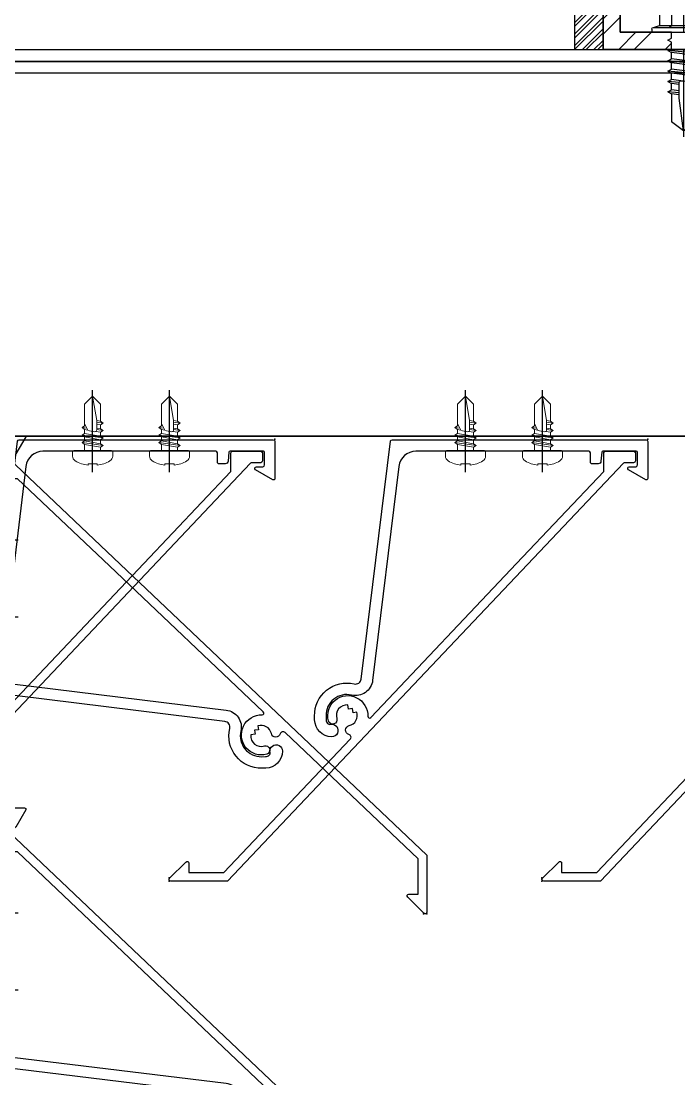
# Model space of a CAD drawing. Header units: millimetres. Extents: x -1379 to 1385823, y -4884429 to 548763.
# Drawn here: x 418925.4 to 419040, y -2341233.4 to -2341049.2 of the extents above; entities that cross this region are included whole.
import ezdxf

# ---------------------------------------------------------------- set-up
doc = ezdxf.new("R2010")
doc.units = ezdxf.units.MM
doc.set_wipeout_variables(frame=1)
doc.linetypes.add('CENTER', pattern=[50.800000000000004, 31.75, -6.35, 6.35, -6.35])
doc.linetypes.add('HIDDEN', pattern=[0.375, 0.25, -0.125])
for name, color, linetype in [('000 - STRUCTURE_STEEL_ACCESORIES_MAIN_COLOR_2', 7, 'Continuous'), ('000 - STRUCTURE_STEEL_ACCESORIES_WIPEOUT_', 7, 'Continuous'), ('010 - ASPG_ACCESSORIES_HATCH_', 7, 'Continuous'), ('010 - ASPG_ACCESSORIES_MAIN_COLOR_1', 7, 'Continuous'), ('010 - ASPG_ACCESSORIES_SUB_COLOR_1', 7, 'Continuous'), ('010 - ASPG_ACCESSORIES_SUB_COLOR_2', 7, 'Continuous'), ('010 - ASPG_ACCESSORIES_SYMBOL_', 7, 'Continuous'), ('010 - ASPG_ACCESSORIES_WIPEOUT_', 7, 'Continuous'), ('010 - ASPG_EXTR_DEF_SUB', 7, 'Continuous'), ('010 - ASPG_EXTR_MAIN_COLOR_1', 7, 'Continuous'), ('010 - ASPG_EXTR_MAIN_COLOR_2', 7, 'Continuous'), ('010 - ASPG_FASTERN_DEF_SUB', 7, 'Continuous'), ('010 - ASPG_FASTERN_MAIN_COLOR_1', 7, 'Continuous'), ('010 - ASPG_FASTERN_SUB_COLOR_2', 7, 'Continuous'), ('010 - ASPG_FASTERN_SUB_COLOR_3', 7, 'Continuous'), ('010 - ASPG_FRAMING_CUT_COLOR_1', 7, 'Continuous'), ('010 - ASPG_FRAMING_DEF_SUB', 7, 'Continuous'), ('010 - ASPG_FRAMING_HATCH_', 7, 'Continuous'), ('010 - ASPG_FRAMING_MAIN_COLOR_2', 7, 'Continuous'), ('010 - ASPG_FRAMING_SUB_COLOR_1', 7, 'Continuous'), ('010 - ASPG_FRAMING_SUB_COLOR_2', 7, 'Continuous'), ('010 - ASPG_FRAMING_WIPEOUT_', 7, 'Continuous'), ('Center Line', 7, 'CENTER')]:
    doc.layers.add(name, color=color, linetype=linetype)
doc.layers.add('SCREW', color=7, linetype='Continuous', lineweight=5)
pattern_1 = [(45, (68845973.91123614, -106253.6340706302), (-4.041115254481119, 4.041115254481119), []), (45, (68845976.60531414, -106253.6340706302), (-4.041115254481119, 4.041115254481119), [])]

# ---------------------------------------------------------------- blocks, each defined once
blk = doc.blocks.new('PZG35-9D5')
at = {"layer": 'Center Line', "color": 7}
blk.add_line((1.4210854715202e-14, 3.733653355866409), (1.4210854715202e-14, -10.53404386090006), dxfattribs=at)
at = {"layer": 'SCREW', "color": 7}
for p, q in [((-1.399999999999963, 2.842170943040401e-14), (-1.399999999999963, -1.090192378864657)), ((1.399999999999991, 0), (1.399999999999991, -0.5901923788647139)), ((-1.850000000000009, -1.399999999999977), (1.850000000000037, -0.8999999999999773)), ((-1.850000000000009, -1.399999999999977), (-1.399999999999963, -1.090192378864685)), ((-1.850000000000009, -1.399999999999977), (-1.399999999999963, -1.709807621135297)), ((-1.399999999999963, -1.090192378864685), (1.399999999999991, -0.5901923788646855)), ((-1.399999999999963, -1.709807621135297), (1.399999999999991, -1.209807621135297)), ((-1.399999999999963, -1.709807621135269), (-1.399999999999963, -2.390192378864697)), ((1.850000000000037, -0.8999999999999773), (1.399999999999991, -0.5901923788646855)), ((1.850000000000037, -0.8999999999999773), (1.399999999999991, -1.209807621135297)), ((1.399999999999991, -1.209807621135269), (1.399999999999991, -1.890192378864725)), ((-1.850000000000009, -2.699999999999989), (1.850000000000037, -2.199999999999989)), ((-1.850000000000009, -2.699999999999989), (-1.399999999999963, -2.390192378864697)), ((-1.850000000000009, -2.699999999999989), (-1.399999999999963, -3.009807621135309)), ((-1.399999999999963, -2.390192378864697), (1.399999999999991, -1.890192378864697)), ((-1.399999999999963, -3.009807621135309), (1.399999999999991, -2.509807621135309)), ((-1.399999999999963, -3.009807621135309), (-1.399999999999963, -3.690192378864708)), ((-1.399999999999963, -3.690192378864708), (-0.8446989986695002, -3.591031485769975)), ((0.5619885887190463, -3.339837273736322), (1.399999999999991, -3.190192378864708)), ((0.7141825614195483, -3.653488843051434), (1.850000000000037, -3.5)), ((1.850000000000037, -2.199999999999989), (1.399999999999991, -1.890192378864697)), ((1.850000000000037, -2.199999999999989), (1.399999999999991, -2.509807621135309)), ((1.399999999999991, -2.50980762113528), (1.399999999999991, -3.190192378864708)), ((1.850000000000037, -3.5), (1.399999999999991, -3.190192378864708)), ((1.850000000000037, -3.5), (1.399999999999991, -3.80980762113532)), ((-1.850000000000009, -4), (-1.399999999999963, -3.690192378864708)), ((-1.850000000000009, -4), (-0.9911470940920566, -3.883938796498938)), ((-1.850000000000009, -4), (-1.399999999999963, -4.30980762113532)), ((-1.399999999999963, -4.30980762113532), (-1.184865735341859, -4.271390788160659)), ((-1.399999999999963, -4.309807621135349), (-1.399999999999963, -8.099999999999966)), ((0.7141825614195483, -3.932275020881832), (1.399999999999991, -3.80980762113532)), ((0.7141825614195483, -4.612659778611231), (1.399999999999991, -4.49019237886472)), ((0.7141825614195483, -4.953488843051389), (1.850000000000037, -4.800000000000011)), ((0.7141825614195483, -5.232275020881843), (1.399999999999991, -5.109807621135332)), ((1.399999999999991, -3.809807621135349), (1.399999999999991, -4.490192378864691)), ((1.850000000000037, -4.800000000000011), (1.399999999999991, -4.49019237886472)), ((1.850000000000037, -4.800000000000011), (1.399999999999991, -5.109807621135332)), ((1.399999999999991, -5.109807621135332), (1.399999999999991, -8.099999999999966)), ((1.4210854715202e-14, -9.5), (-1.399999999999963, -8.099999999999966)), ((1.4210854715202e-14, -9.5), (1.399999999999991, -8.099999999999966))]:
    blk.add_line(p, q, dxfattribs=at)
blk.add_lwpolyline([(1.4210854715202e-14, -9.5), (0.7141825614195483, -5.232275020881843), (0.7141825614195483, -3.600899293750615, 0.4176573264866609), (0.4106596181599826, -3.300919979679151, 0.1081021898226624), (-0.8446989986694433, -3.591031485769975), (-1.399999999999991, -4.701675652739141)], format="xyb", dxfattribs=at)
blk = doc.blocks.new('*U3139')
at = {"layer": 'SCREW', "color": 7}
blk.add_lwpolyline([(3.026373332565058, 1.780836269555209, 0.09905967801670053), (0.7999999999999687, 2.546427498927414), (0.7999999999999687, 2.274284095813357), (-0.800000000000054, 2.274284095813357), (-0.800000000000054, 2.546427498927414, 0.09905967801670058), (-3.026373332565143, 1.780836269555209, 0.2665876613401604), (-3.500000000000043, 0.9556546004010897), (-3.500000000000043, 0.1999999999999886, 0.4142135623730938), (-3.300000000000054, 0), (3.299999999999997, 0, 0.4142135623731049), (3.499999999999986, 0.1999999999999886), (3.499999999999957, 0.9556546004010897, 0.2665876613401604)], format="xyb", close=True, dxfattribs=at)
blk.add_blockref('PZG35-9D5', (-1.4210854715202e-14, 0), dxfattribs=at)
blk = doc.blocks.new('*U3144')
at = {"color": 7}
blk.add_point((0, 0), dxfattribs=at)
at = {"layer": '010 - ASPG_ACCESSORIES_MAIN_COLOR_1', "color": 7}
blk.add_lwpolyline([(-39.69999999902211, -0.5999999995172398, 0.4142135623731156), (-39.99999999883585, -0.8999999995638059), (-39.99999999883585, -7.366962144914214, 0.5773502691897371), (-39.65044321701862, -7.568778847059366), (-36.64260295056738, -5.832201459393036, 0.7673269879794871), (-36.78520590183325, -5.299999999645297), (-37.89999999874271, -5.299999999645297, -0.4142135623735732), (-38.19999999902211, -4.999999999656938), (-38.19999999902211, -2.799999999587089, -0.4142135623730951), (-37.99999999883585, -2.59999999951724), (-32.18326623388566, -2.59999999951724, -0.3888787318530097), (-31.98402729420923, -2.782568851142787), (-31.8474567013327, -4.343577870872468, 0.3888787318530089), (-31.34935935237445, -4.799999999528882), (-30.29999999911524, -4.799999999528882, 0.4142135623732408), (-29.99999999883585, -4.499999999540523), (-29.99999999883585, -2.899999999505599, -0.4142135623731785), (-29.69999999902211, -2.59999999951724), (0.4107479506637901, -2.59999999951724, -0.3789692262628873), (3.38851808081381, -5.235465979035143), (7.952927200356498, -42.5207682372482, 0.4465929586642906), (11.6177961837966, -45.07649022702281, -0.4898018444424612), (16.07846395508386, -48.68238816667036), (16.06490363762714, -49.36225294566866, -0.1824796859550777), (15.80227640201338, -50.01801436272836, -0.2679491924113072), (15.32539491611533, -50.16829426406803, 1.122114645179816), (15.09990952932276, -52.3421093734276, 0.4050039718497206), (18.0645059288945, -49.40213623346681), (18.07806624681689, -48.72227145435209, 0.4898054953707174), (11.15966573380865, -43.12966807454978, -0.4465970485362636), (9.938031048281118, -42.27776159492242), (4.866356541635469, -0.8481197821154633, 0.3641755342157969), (4.570876519894227, -0.5999999995172398)], format="xyb", close=True, dxfattribs=at)
at = {"layer": '010 - ASPG_EXTR_DEF_SUB', "color": 7}
for p in [(-39.99999999883585, -0.4999999995172402), (43.44495566345738, -76.89999999944341), (43.44495566345738, -77.49999999954052)]:
    blk.add_point(p, dxfattribs=at)
at = {"layer": '010 - ASPG_EXTR_MAIN_COLOR_2', "color": 7}
blk.add_lwpolyline([(11.37409105408005, -48.15170148877115), (11.47245816211216, -47.43577758665815), (12.17779493960552, -47.55667202338264), (12.29266474000178, -46.78670596401826, -0.5355375090189683), (14.1918134491425, -49.16870282323253, 0.9915718169393263), (15.66379558271728, -49.57599316951273, 1.157025413028558), (8.792231505503878, -48.77291728999153, -0.6885576205791355), (8.274611146422103, -48.98797988444021), (-17.14292736421339, -22.16859813180672), (-32.34153279638849, -6.131750148785431), (-32.34153279638849, -2.899999981694054, 0.4143115081626392), (-32.64163311407901, -2.59999999951724), (-37.54163311352022, -2.59999999951724, 0.4141156188887998), (-37.84153278893791, -2.899999981635847), (-37.84153278893791, -4.299999988411218, 0.4142135623731781), (-37.54153279098682, -4.599999986478724), (-35.98884801496752, -4.599999986478724, -0.205894629290155), (-35.77110154624097, -4.693635078269653), (33.22969053988345, -77.49999999954052), (43.14495566324331, -77.49999999954052, 0.6681786376628355), (43.35708769806661, -76.98786796536915), (40.5215537941549, -74.1523340573247, 0.6681786381757795), (40.00942175951786, -74.36446609156592), (40.00942175951786, -75.99999999802712), (33.87471885257401, -75.99999999802712), (11.86384030175395, -52.7751643466243, -0.5583539238224016), (12.08261241135187, -51.95244935475676, 0.7662751832817146), (12.03674733010121, -50.39291741001107, -0.4385828234445206), (10.70630855322815, -48.05207626283555)], format="xyb", close=True, dxfattribs=at)
at = {"layer": 'SCREW', "color": 7, "rotation": 180}
for p in [(-21.64901723782532, -2.499999999924694), (-8.237076249206439, -2.499999999924694)]:
    blk.add_blockref('*U3139', p, dxfattribs=at)
blk = doc.blocks.new('*U1479')
at = {"color": 7}
blk.add_wipeout([(1397.3000000024458, 4.000000001700073), (60.00000000297587, 4.000000000000455), (60.00000000297587, 69.30000000000041), (1397.3000000024458, 69.30000000170003)], dxfattribs=at).dxf.layer = '010 - ASPG_FRAMING_WIPEOUT_'
at = {"layer": '010 - ASPG_FRAMING_MAIN_COLOR_2', "color": 7}
blk.add_lwpolyline([(1367.30000000361, 69.3000000016995), (90.00000000181171, 69.3), (90.00000000181171, 6), (1367.30000000361, 6.000000001699519)], close=True, dxfattribs=at)
at = {"layer": '010 - ASPG_FRAMING_SUB_COLOR_2', "color": 7}
for points in [[(1397.300000002446, 4.000000001699519), (60.00000000297587, 4), (60.00000000297587, 69.3), (1397.300000002446, 69.3000000016995)], [(60.00000000297587, 2.000000000715772), (60.00000000297587, 4), (1397.300000002446, 4.000000001699519), (1397.300000002446, 2.000000002415291)]]:
    blk.add_lwpolyline(points, close=True, dxfattribs=at)
at = {"color": 7, "rotation": 180}
for p in [(1160.299999999115, 69.3), (1225.299999999115, 69.3), (1290.299999999115, 69.3)]:
    blk.add_blockref('*U3144', p, dxfattribs=at)
blk = doc.blocks.new('C-1-IV01_REV00_20260605-140059_LOPF_ASPG')
at = {"color": 7, "xscale": -1, "rotation": 180}
blk.add_blockref('*U1479', (15165, -11887.99999999767), dxfattribs=at)
blk = doc.blocks.new('*U2620')
at = {"layer": '010 - ASPG_ACCESSORIES_SUB_COLOR_2', "color": 7}
for p, q in [((-2.084999999999127, -1.547816335794778), (-2.084999999999127, 0)), ((2.084999999999013, -1.047816335789321), (2.084999999999127, 0)), ((-2.729999999999563, -1.899999999995998), (2.729999999999563, -1.399999999995998)), ((-2.729999999999563, -1.899999999995998), (-2.084999999999127, -1.547816335789321)), ((-2.084999999999127, -1.547816335789321), (2.084999999999127, -1.047816335789321)), ((-2.084999999999127, -2.252183664200857), (2.084999999999127, -1.752183664200857)), ((2.729999999999563, -1.399999999995998), (2.084999999999127, -1.047816335789321)), ((2.729999999999563, -1.399999999995998), (2.084999999999127, -1.752183664200857)), ((2.084999999999013, -2.847816335790412), (2.0849999999989, -1.752183664201084)), ((-2.729999999999563, -1.899999999995998), (-2.084999999999127, -2.252183664200857)), ((-2.729999999999563, -3.69999999999709), (2.729999999999563, -3.19999999999709)), ((-2.729999999999563, -3.69999999999709), (-2.084999999999127, -3.347816335790412)), ((-2.084999999999013, -3.347816335790412), (-2.084999999999127, -2.252183664206314)), ((-2.084999999999127, -3.347816335790412), (2.084999999999127, -2.847816335790412)), ((-2.084999999999127, -4.052183664201948), (2.084999999999127, -3.552183664201948)), ((2.729999999999563, -3.19999999999709), (2.084999999999127, -2.847816335790412)), ((2.729999999999563, -3.19999999999709), (2.084999999999127, -3.552183664201948)), ((2.084999999999241, -4.647816335791504), (2.084999999999241, -3.552183664201948)), ((-2.729999999999563, -3.69999999999709), (-2.084999999999127, -4.052183664201948)), ((-2.729999999999563, -5.499999999998181), (2.729999999999563, -4.999999999998181)), ((-2.729999999999563, -5.499999999998181), (2.729999999999563, -4.999999999998181)), ((-2.729999999999563, -5.499999999998181), (-2.084999999999127, -5.147816335791504)), ((-2.729999999999563, -5.499999999998181), (-2.084999999999127, -5.147816335791504)), ((-2.729999999999563, -5.499999999998181), (-2.084999999999127, -5.852183664203039)), ((-2.729999999999563, -5.499999999998181), (-2.084999999999127, -5.852183664203039)), ((-2.0849999999989, -5.147816335791504), (-2.084999999999013, -4.052183664201948)), ((-2.084999999999127, -5.147816335791504), (2.084999999999127, -4.647816335791504)), ((-2.084999999999127, -5.147816335791504), (2.084999999999127, -4.647816335791504)), ((-2.084999999999127, -5.852183664203039), (2.084999999999127, -5.352183664203039)), ((-2.084999999999127, -5.852183664203039), (2.084999999999127, -5.352183664203039)), ((2.729999999999563, -4.999999999998181), (2.084999999999127, -4.647816335791504)), ((2.729999999999563, -4.999999999998181), (2.084999999999127, -4.647816335791504)), ((2.729999999999563, -4.999999999998181), (2.084999999999127, -5.352183664203039)), ((2.729999999999563, -4.999999999998181), (2.084999999999127, -5.352183664203039)), ((2.084999999999127, -6.447816335792595), (2.084999999999127, -5.352183664203039)), ((2.084999999999127, -6.447816335792595), (2.084999999999241, -5.352183664203039)), ((-2.729999999999563, -7.299999999999272), (2.729999999999563, -6.799999999999272)), ((-2.729999999999563, -7.299999999999272), (-2.084999999999127, -6.947816335792595)), ((-2.729999999999563, -7.299999999999272), (-2.084999999999127, -7.652183664204131)), ((-2.084999999999127, -6.947816335792595), (-2.0849999999989, -5.852183664203039)), ((-2.084999999999127, -6.947816335792595), (-2.084999999999127, -5.852183664203039)), ((-2.084999999999127, -6.947816335792595), (2.084999999999127, -6.447816335792595)), ((-2.084999999999127, -7.652183664204131), (2.084999999999127, -7.152183664204131)), ((2.729999999999563, -6.799999999999272), (2.084999999999127, -6.447816335792595)), ((2.729999999999563, -6.799999999999272), (2.084999999999127, -7.152183664204131)), ((2.084999999999127, -8.247816335793686), (2.084999999999127, -7.152183664204131)), ((-2.729999999999563, -9.099999999998545), (-2.084999999999127, -8.747816335793686)), ((-2.729999999999563, -9.099999999998545), (-1.568355612604137, -8.982641209644498)), ((-2.729999999999563, -9.099999999998545), (-2.084999999999127, -9.452183664205222)), ((-2.084999999999127, -8.747816335793686), (-2.084999999999127, -7.652183664204131)), ((-2.084999999999127, -8.747816335793686), (-1.064489079482883, -8.605286877620529)), ((0.4333070988686814, -8.43729858455481), (2.084999999999127, -8.247816335793686)), ((0.7141825614198751, -8.775605983184505), (2.729999999999563, -8.599999999998545)), ((0.7141825614198751, -9.102437496409038), (2.084999999999127, -8.952183664205222)), ((2.729999999999563, -8.599999999998545), (2.084999999999127, -8.247816335793686)), ((2.729999999999563, -8.599999999998545), (2.084999999999127, -8.952183664205222)), ((2.084999999999127, -10.04781633579296), (2.084999999999127, -8.952183664205222)), ((-2.729999999999563, -10.89999999999964), (-2.084999999999127, -10.54781633579296)), ((-2.729999999999563, -10.89999999999964), (-1.844567201240352, -10.81054635710279)), ((-2.729999999999563, -10.89999999999964), (-2.084999999999127, -11.25218366420449)), ((-2.084999999999127, -9.452183664205222), (-1.629698446698967, -9.388594061787444)), ((-2.084999999999127, -10.54781633579296), (-2.084999999999127, -9.452183664205222)), ((-2.084999999999127, -10.54781633579296), (-1.798826981090315, -10.50784803706301)), ((0.7141825614198751, -10.20507654483481), (2.084999999999127, -10.04781633579296)), ((0.7141825614198751, -10.57560598318378), (2.729999999999563, -10.39999999999964)), ((0.7141825614198751, -10.90243749640831), (2.084999999999127, -10.75218366420449)), ((2.729999999999563, -10.39999999999964), (2.084999999999127, -10.04781633579296)), ((2.729999999999563, -10.39999999999964), (2.084999999999127, -10.75218366420449)), ((2.084999999999127, -10.75218366420449), (2.084999999999127, -15.59999999999854)), ((-2.084999999999127, -11.25218366420449), (-1.907557413303948, -11.22740118002912)), ((-2.084999999999127, -12.40167565273805), (-2.084999999999127, -11.25218366420449)), ((-2.084999999999127, -12.40167565273805), (-2.084999999999127, -15.59999999999854)), ((0, -17.19999999999891), (-2.084999999999127, -15.59999999999854)), ((0, -17.19999999999891), (2.084999999999127, -15.59999999999854))]:
    blk.add_line(p, q, dxfattribs=at)
blk.add_lwpolyline([(0, -17.19999999999891), (0.7141825614198751, -11.45704931750151), (0.7141825614198751, -8.736688384093213, 0.4176573264866609), (0.4106596181591158, -8.436709070021607, 0.07099332720072511), (-1.529698998669119, -8.726820576112004), (-2.084999999999127, -12.40167565273805)], format="xyb", dxfattribs=at)
at = {"layer": '010 - ASPG_ACCESSORIES_SYMBOL_', "color": 7, "linetype": 'CENTER'}
blk.add_line((0, 6.142561988594025), (0, -18.19999999999891), dxfattribs=at)
at = {"layer": '010 - ASPG_FASTERN_MAIN_COLOR_1', "color": 7}
for p, q in [((-4.170000000000073, 5.049999999999272), (-4.170000000000073, 1.200000000000728)), ((3.127500000000509, 5.450000000000728), (-3.127500000000509, 5.450000000000728)), ((-2.084999999999127, 5.049999999999272), (-2.084999999999127, 1.200000000000728)), ((2.084999999999127, 5.049999999999272), (2.084999999999127, 1.200000000000728)), ((4.170000000000073, 5.049999999999272), (4.170000000000073, 1.200000000000728)), ((-5.5, 0.5499999999992724), (-5.5, 0)), ((5.5, 0), (-5.5, 0)), ((-5.200000000000728, 0.8500000000003638), (-4.170000000000073, 1.200000000000728)), ((5.200000000000728, 0.8500000000003638), (-5.200000000000728, 0.8500000000003638)), ((4.170000000000073, 1.200000000000728), (-4.170000000000073, 1.200000000000728)), ((-2.57630675031578, 0.8500000000003638), (-2.084999999999127, 1.200000000000728)), ((2.44630675031658, 0.8500000000003638), (2.084999999999127, 1.200000000000728)), ((5.200000000000728, 0.8500000000003638), (4.170000000000073, 1.200000000000728)), ((5.5, 0.5499999999992724), (5.5, 0))]:
    blk.add_line(p, q, dxfattribs=at)
for centre, radius, start, end in [((-3.127500000000509, 3.891492187500262), 1.55850781249987, 48.01707852331997, 131.98292147668), ((0, -0.1840312499989523), 5.634031249999114, 68.2799117114248, 111.7200882885752), ((3.127500000000509, 3.891492187500262), 1.558507812499965, 48.01707852331997, 131.98292147668), ((-5.200000000000728, 0.5499999999992724), 0.3, 90, 180), ((5.200000000000728, 0.5499999999992724), 0.3, 0, 90)]:
    blk.add_arc(centre, radius, start, end, dxfattribs=at)
blk = doc.blocks.new('G$C7D677D58')
at = {"layer": '010 - ASPG_FASTERN_MAIN_COLOR_1'}
h = blk.add_hatch(dxfattribs=at)
h.set_pattern_fill('ANSI35', scale=0.02, angle=280.6768409131589, style=0)
h.set_pattern_definition([(145.6768409131589, (67.45353497568851, -13.09426057516771), (0.00281929956869494, 0.00412935224241727), []), (145.6768409131589, (67.45006064978782, -13.09491560150343), (0.00281929956869494, 0.00412935224241727), [0.006249999999999968, -0.001249999999999992, 0, -0.001249999999999992])])
h.paths.add_polyline_path([(0.02989179726182556, 0.01545000000078289), (0.02447319464567954, 0.01545000000078289), (0.02447319464567954, 0.0005500000004303729), (0.02989179726182556, 0.0005500000004303729)])
at = {"layer": '010 - ASPG_FASTERN_DEF_SUB', "color": 7, "ltscale": 0.1}
blk.add_line((0.03829179726176335, 0.007999999999924512), (0, 0.007999999999924512, -2.806346833239134e-06), dxfattribs=at)
at = {"layer": '010 - ASPG_FASTERN_MAIN_COLOR_1', "color": 7}
for p, q in [((0.01247319464710017, 0.01492820323028354, -2.806346833239134e-06), (0.007673194646940829, 0.01492820323028354, -2.806346833239134e-06)), ((0.01327319464712673, 0, -2.806346833239134e-06), (0.01327319464712673, 0.01599999999996271, -2.806346833239134e-06)), ((0.01327319464712673, 0.01599999999996271, -2.806346833239134e-06), (0.01447319464705288, 0.01599999999996271, -2.806346833239134e-06)), ((0.01447319464705288, 0.01599999999996271, -2.806346833239134e-06), (0.01447319464705288, 0, -2.806346833239134e-06)), ((0.02989179726182556, 0), (0.02989179726182556, 0.01599999999996271)), ((0.02989179726182556, 0.01599999999996271), (0.03109179726175171, 0.01599999999996271)), ((0.03109179726175171, 0.01599999999996271), (0.03109179726175171, 0)), ((0.03109179726175171, 0.001071796769679167), (0.03109179726175171, 0.01492820323028354)), ((0.03589179726191105, 0.01492820323028354), (0.03109179726175171, 0.01492820323028354)), ((0.006873194647141645, 0.002803847577297347, -2.806346833239134e-06), (0.006873194647141645, 0.01319615242266536, -2.806346833239134e-06)), ((0.01327319464712673, 0.002803847577297347, -2.806346833239134e-06), (0.01327319464712673, 0.01319615242266536, -2.806346833239134e-06)), ((0.03669179726193761, 0.002803847577297347), (0.03669179726193761, 0.01319615242266536)), ((0.002400000000079672, 0.01199999999994361, -2.806346833239134e-06), (0.001600000000053114, 0.01119999999991705, -2.806346833239134e-06)), ((0.001600000000053114, 0.00479999999993197, -2.806346833239134e-06), (0.001600000000053114, 0.01119999999991705, -2.806346833239134e-06)), ((0.006873194647141645, 0.01119999999991705, -2.806346833239134e-06), (0.001600000000053114, 0.01119999999991705, -2.806346833239134e-06)), ((0.006873194647141645, 0.01199999999994361, -2.806346833239134e-06), (0.002400000000079672, 0.01199999999994361, -2.806346833239134e-06)), ((0.01247319464710017, 0.01146410161504718, -2.806346833239134e-06), (0.007673194646940829, 0.01146410161504718, -2.806346833239134e-06)), ((0.03589179726191105, 0.01146410161504718), (0.03109179726175171, 0.01146410161504718)), ((0.006873194647141645, 0.00479999999993197, -2.806346833239134e-06), (0.001600000000053114, 0.00479999999993197, -2.806346833239134e-06)), ((0.002400000000079672, 0.003999999999905413, -2.806346833239134e-06), (0.001600000000053114, 0.00479999999993197, -2.806346833239134e-06)), ((0.006873194647141645, 0.003999999999905413, -2.806346833239134e-06), (0.002400000000079672, 0.003999999999905413, -2.806346833239134e-06)), ((0.01247319464710017, 0.00453589838480184, -2.806346833239134e-06), (0.007673194646940829, 0.00453589838480184, -2.806346833239134e-06)), ((0.03589179726191105, 0.00453589838480184), (0.03109179726175171, 0.00453589838480184)), ((0.01247319464710017, 0.001071796769679167, -2.806346833239134e-06), (0.007673194646940829, 0.001071796769679167, -2.806346833239134e-06)), ((0.01447319464705288, 0, -2.806346833239134e-06), (0.01327319464712673, 0, -2.806346833239134e-06)), ((0.03109179726175171, 0), (0.02989179726182556, 0)), ((0.03589179726191105, 0.001071796769679167), (0.03109179726175171, 0.001071796769679167))]:
    blk.add_line(p, q, dxfattribs=at)
at = {"layer": '010 - ASPG_FASTERN_MAIN_COLOR_1', "color": 7, "elevation": -2.806346833239134e-06}
for points in [[(0.007673194646940829, 0.01492820323028354, 0.4618802153516978), (0.007673194646940829, 0.01146410161504718, 0.2309401076757868), (0.007673194646940829, 0.00453589838480184, 0.461880215351701), (0.007673194646940829, 0.001071796769679167)], [(0.01247319464710017, 0.01492820323028354, -0.4618802153516978), (0.01247319464710017, 0.01146410161504718, -0.2309401076757868), (0.01247319464710017, 0.00453589838480184, -0.461880215351701), (0.01247319464710017, 0.001071796769679167)], [(0.03589179726191105, 0.01492820323028354, -0.4618802153516978), (0.03589179726191105, 0.01146410161504718, -0.2309401076757868), (0.03589179726191105, 0.00453589838480184, -0.4618802153517009), (0.03589179726191105, 0.001071796769679167)]]:
    blk.add_lwpolyline(points, format="xyb", dxfattribs=at)
at = {"layer": '010 - ASPG_FASTERN_MAIN_COLOR_1', "color": 7}
blk.add_lwpolyline([(0.02989179726182556, 0.01545000000078289), (0.02447319464567954, 0.01545000000078289), (0.02447319464567954, 0.0005500000004303729), (0.02989179726182556, 0.0005500000004303729)], close=True, dxfattribs=at)
at = {"layer": '010 - ASPG_FASTERN_SUB_COLOR_2', "color": 7, "linetype": 'HIDDEN'}
for p, q in [((0.02989179726182556, 0.01199999999994361), (0.01447319464705288, 0.01199999999994361, -2.806346833239134e-06)), ((0.02989179726182556, 0.01119999999991705), (0.01447319464705288, 0.01119999999991705, -2.806346833239134e-06)), ((0.02989179726182556, 0.00479999999993197), (0.01447319464705288, 0.00479999999993197, -2.806346833239134e-06)), ((0.02989179726182556, 0.003999999999905413), (0.01447319464705288, 0.003999999999905413, -2.806346833239134e-06))]:
    blk.add_line(p, q, dxfattribs=at)
blk = doc.blocks.new('010 - ASPG_ACCESSORIES_BRACKET_FOR_FRAME_TYPE-1_CUT-VIEW')
at = {"color": 7}
blk.add_wipeout([(4.656612873077393e-10, 25.00000000008731), (4.656612873077393e-10, 1.8189894035458565e-12), (40, 1.8189894035458565e-12), (40, 3.000000000153044), (3.0000000003213074, 3.000000000153044), (3.0000000003213074, 25.00000000008731)], dxfattribs=at).dxf.layer = '010 - ASPG_ACCESSORIES_WIPEOUT_'
at = {"layer": '010 - ASPG_ACCESSORIES_HATCH_'}
h = blk.add_hatch(dxfattribs=at)
h.set_pattern_fill('ANSI32', scale=0.03)
h.set_pattern_definition(pattern_1)
h.paths.add_polyline_path([(1.452183664310724, 16.08500000019558), (1.100000000093132, 16.73000000005413), (0.7478163363412023, 16.08500000019558), (4.656612873077393e-10, 16.08500000019558), (4.656612873077393e-10, 25.00000000008731), (3.000000000465661, 25.00000000008731), (2.9848025678657, 16.08500000019558)])
h = blk.add_hatch(dxfattribs=at)
h.set_pattern_fill('ANSI32', scale=0.03)
h.set_pattern_definition(pattern_1)
h.paths.add_polyline_path([(4.656612873077393e-10, 0), (4.656612873077393e-10, 11.78062006374239), (0.1825785292312503, 11.91500000003725), (1.247816335875541, 11.91500000003725), (1.600000000558794, 11.27000000019325), (1.952183664776385, 11.91500000003725), (3.000000000465661, 11.9150000000518), (3.000000000465661, 3.000000000160071), (19.70000000018626, 3.000000000043656), (19.70000000018626, 1.164153218269348e-10)])
h = blk.add_hatch(dxfattribs=at)
h.set_pattern_fill('ANSI32', scale=0.03)
h.set_pattern_definition(pattern_1)
h.paths.add_polyline_path([(28.70000000018626, 1.164153218269348e-10), (28.70000000018626, 3.000000000043656), (40, 3.000000000160071), (40, 0)])
at = {"layer": '010 - ASPG_ACCESSORIES_MAIN_COLOR_1', "color": 7}
blk.add_lwpolyline([(4.656612873077393e-10, 25.00000000008731), (4.656612873077393e-10, 0), (40, 0), (40, 3.000000000160071), (3.000000000465661, 3.000000000160071), (3.000000000465661, 25.00000000008731)], close=True, dxfattribs=at)
at = {"layer": '010 - ASPG_ACCESSORIES_SUB_COLOR_1', "color": 7}
for points in [[(1.452183664310724, 16.08500000019558), (1.100000000093132, 16.73000000005413), (0.7478163363412023, 16.08500000019558), (4.656612873077393e-10, 16.08500000019558), (4.656612873077393e-10, 25.00000000008731), (3.000000000465661, 25.00000000008731), (2.9848025678657, 16.08500000019558)], [(4.656612873077393e-10, 0), (4.656612873077393e-10, 11.78062006374239), (0.1825785292312503, 11.91500000003725), (1.247816335875541, 11.91500000003725), (1.600000000558794, 11.27000000019325), (1.952183664776385, 11.91500000003725), (3.000000000465661, 11.9150000000518), (3.000000000465661, 3.000000000160071), (19.70000000018626, 3.000000000043656), (19.70000000018626, 1.164153218269348e-10)], [(28.70000000018626, 1.164153218269348e-10), (28.70000000018626, 3.000000000043656), (40, 3.000000000160071), (40, 0)]]:
    blk.add_lwpolyline(points, close=True, dxfattribs=at)
blk = doc.blocks.new('G$CF155826C')
at = {"layer": '010 - ASPG_FASTERN_DEF_SUB', "color": 7, "ltscale": 0.1}
blk.add_line((0, 0.007999999999924512), (0.03829179726176335, 0.007999999999924512, -2.806346833239134e-06), dxfattribs=at)
at = {"layer": '010 - ASPG_FASTERN_MAIN_COLOR_1', "color": 7}
for p, q in [((0.002399999999852298, 0.01492820323028354), (0.007200000000011642, 0.01492820323028354)), ((0.007200000000011642, 0.01599999999996271), (0.007200000000011642, 0)), ((0.00839999999993779, 0.01599999999996271), (0.007200000000011642, 0.01599999999996271)), ((0.007200000000011642, 0.001071796769679167), (0.007200000000011642, 0.01492820323028354)), ((0.00839999999993779, 0), (0.00839999999993779, 0.01599999999996271)), ((0.02381860261471047, 0.01599999999996271, -2.806346833239134e-06), (0.02381860261471047, 0, -2.806346833239134e-06)), ((0.02501860261463662, 0.01599999999996271, -2.806346833239134e-06), (0.02381860261471047, 0.01599999999996271, -2.806346833239134e-06)), ((0.02501860261463662, 0, -2.806346833239134e-06), (0.02501860261463662, 0.01599999999996271, -2.806346833239134e-06)), ((0.02581860261466318, 0.01492820323028354, -2.806346833239134e-06), (0.03061860261482252, 0.01492820323028354, -2.806346833239134e-06)), ((0.001599999999825741, 0.002803847577297347), (0.001599999999825741, 0.01319615242266536)), ((0.02501860261463662, 0.002803847577297347, -2.806346833239134e-06), (0.02501860261463662, 0.01319615242266536, -2.806346833239134e-06)), ((0.0314186026146217, 0.002803847577297347, -2.806346833239134e-06), (0.0314186026146217, 0.01319615242266536, -2.806346833239134e-06)), ((0.002399999999852298, 0.01146410161504718), (0.007200000000011642, 0.01146410161504718)), ((0.02581860261466318, 0.01146410161504718, -2.806346833239134e-06), (0.03061860261482252, 0.01146410161504718, -2.806346833239134e-06)), ((0.0314186026146217, 0.01199999999994361, -2.806346833239134e-06), (0.03589179726168368, 0.01199999999994361, -2.806346833239134e-06)), ((0.0314186026146217, 0.01119999999991705, -2.806346833239134e-06), (0.03669179726171024, 0.01119999999991705, -2.806346833239134e-06)), ((0.03589179726168368, 0.01199999999994361, -2.806346833239134e-06), (0.03669179726171024, 0.01119999999991705, -2.806346833239134e-06)), ((0.03669179726171024, 0.00479999999993197, -2.806346833239134e-06), (0.03669179726171024, 0.01119999999991705, -2.806346833239134e-06)), ((0.002399999999852298, 0.00453589838480184), (0.007200000000011642, 0.00453589838480184)), ((0.02581860261466318, 0.00453589838480184, -2.806346833239134e-06), (0.03061860261482252, 0.00453589838480184, -2.806346833239134e-06)), ((0.0314186026146217, 0.00479999999993197, -2.806346833239134e-06), (0.03669179726171024, 0.00479999999993197, -2.806346833239134e-06)), ((0.0314186026146217, 0.003999999999905413, -2.806346833239134e-06), (0.03589179726168368, 0.003999999999905413, -2.806346833239134e-06)), ((0.03589179726168368, 0.003999999999905413, -2.806346833239134e-06), (0.03669179726171024, 0.00479999999993197, -2.806346833239134e-06)), ((0.002399999999852298, 0.001071796769679167), (0.007200000000011642, 0.001071796769679167)), ((0.007200000000011642, 0), (0.00839999999993779, 0)), ((0.02381860261471047, 0, -2.806346833239134e-06), (0.02501860261463662, 0, -2.806346833239134e-06)), ((0.02581860261466318, 0.001071796769679167, -2.806346833239134e-06), (0.03061860261482252, 0.001071796769679167, -2.806346833239134e-06))]:
    blk.add_line(p, q, dxfattribs=at)
at = {"layer": '010 - ASPG_FASTERN_MAIN_COLOR_1', "color": 7, "elevation": -2.806346833239134e-06}
for points in [[(0.002399999999852298, 0.01492820323028354, 0.4618802153516978), (0.002399999999852298, 0.01146410161504718, 0.2309401076757868), (0.002399999999852298, 0.00453589838480184, 0.4618802153517009), (0.002399999999852298, 0.001071796769679167)], [(0.02581860261466318, 0.01492820323028354, 0.4618802153516978), (0.02581860261466318, 0.01146410161504718, 0.2309401076757868), (0.02581860261466318, 0.00453589838480184, 0.461880215351701), (0.02581860261466318, 0.001071796769679167)], [(0.03061860261482252, 0.01492820323028354, -0.4618802153516978), (0.03061860261482252, 0.01146410161504718, -0.2309401076757868), (0.03061860261482252, 0.00453589838480184, -0.461880215351701), (0.03061860261482252, 0.001071796769679167)]]:
    blk.add_lwpolyline(points, format="xyb", dxfattribs=at)
at = {"layer": '010 - ASPG_FASTERN_SUB_COLOR_3', "color": 7, "linetype": 'HIDDEN'}
for p, q in [((0.00839999999993779, 0.01199999999994361), (0.02381860261471047, 0.01199999999994361, -2.806346833239134e-06)), ((0.00839999999993779, 0.01119999999991705), (0.02381860261471047, 0.01119999999991705, -2.806346833239134e-06)), ((0.00839999999993779, 0.00479999999993197), (0.02381860261471047, 0.00479999999993197, -2.806346833239134e-06)), ((0.00839999999993779, 0.003999999999905413), (0.02381860261471047, 0.003999999999905413, -2.806346833239134e-06))]:
    blk.add_line(p, q, dxfattribs=at)
blk = doc.blocks.new('*U2624')
at = {"color": 7, "xscale": -1, "rotation": 270}
blk.add_blockref('*U2620', (3.000000000000005, 10.99999999986903), dxfattribs=at)
at = {"color": 7}
blk.add_wipeout([(44.929188492560215, 75.00000000000004), (44.92918849256022, 29.999999999563475), (0, 29.999999999563453), (0, 25.000000000000004), (49.92918849255566, 25.00000000000003), (49.92918849255565, 75.00000000000004)], dxfattribs=at).dxf.layer = '000 - STRUCTURE_STEEL_ACCESORIES_WIPEOUT_'
at = {"layer": '010 - ASPG_ACCESSORIES_HATCH_'}
h = blk.add_hatch(dxfattribs=at)
h.set_pattern_fill('ANSI32', scale=0.03, angle=-90.00000000000001)
h.set_pattern_definition([(315, (-106132.5600850477, -14494238.67851865), (1.01027881362028, 1.01027881362028), []), (315, (-106132.5600850477, -14494239.35203815), (1.01027881362028, 1.01027881362028), [])])
h.paths.add_polyline_path([(44.92918849255566, 75.00000000000001), (44.92918849255566, 30.00000000000002), (5.329070518200751e-15, 30), (5.329070518200751e-15, 25), (49.92918849255566, 25.00000000000002), (49.92918849255566, 75.00000000000001)])
at = {"layer": '000 - STRUCTURE_STEEL_ACCESORIES_MAIN_COLOR_2', "color": 7}
blk.add_lwpolyline([(44.92918849255566, 75.00000000000001), (44.92918849255566, 30.00000000000002), (5.329070518200751e-15, 30), (5.329070518200751e-15, 25), (49.92918849255566, 25.00000000000002), (49.92918849255566, 75.00000000000001)], close=True, dxfattribs=at)
at = {"color": 7, "xscale": -1000, "yscale": 1000, "zscale": 1000}
for name, p, rotation in [('G$CF155826C', (36.52918849261787, 60.49999999998137), 180), ('G$C7D677D58', (32.19999999972061, 46.47319464554312, 0.001403173416619567), 90)]:
    blk.add_blockref(name, p, dxfattribs=dict(at, rotation=rotation))
at = {"color": 7, "xscale": -1, "rotation": 180}
blk.add_blockref('010 - ASPG_ACCESSORIES_BRACKET_FOR_FRAME_TYPE-1_CUT-VIEW', (-4.656559582372211e-10, 25), dxfattribs=at)
blk = doc.blocks.new('000_ASPG_TYP_FILES_FRAMING_EXTR_BREAKLINE_TYPE_2_sub')
at = {"layer": '010 - ASPG_FRAMING_HATCH_', "transparency": 33554585}
h = blk.add_hatch(dxfattribs=at)
h.set_pattern_fill('ANSI32', scale=0.25)
h.set_pattern_definition([(45, (0, 0), (-1.683798022700467, 1.683798022700467), []), (45, (1.1225325, 0), (-1.683798022700467, 1.683798022700467), [])])
h.paths.add_polyline_path([(131.0000000002328, 91.00000000058208, 0.4142135623730951), (132.0000000003492, 90.00000000046566), (140.0000000002328, 90.00000000046566, 0.4142135623730951), (141.0000000002328, 91.00000000046566), (141.0000000002328, 100.0000000004657), (2.000000000465661, 100.0000000004657), (2.000000000465661, 125.0000000004657), (4.656612873077393e-10, 125.0000000004657), (4.656612873077393e-10, 99.00000000046566, 0.4142135623730951), (1.000000000465661, 98.00000000046566), (63.00000000023283, 98.00000000046566, -0.414213562373093), (64.00000000023283, 97.00000000046566), (64.00000000023277, 3, -0.4142135623730951), (63.00000000023277, 2), (4.655476004700176e-10, 2), (-5.684341886080801e-14, 0), (141.0000000002328, -6.05359673500061e-09), (141.0000000002328, 8.99999999650754, 0.4142135623730951), (140.0000000002328, 9.99999999650754), (132.0000000003492, 9.99999999650754, 0.4142135623730951), (131.0000000002328, 8.999999996391125), (131.0000000002328, 3, -0.4142135623730951), (130.0000000002328, 2), (67.00000000034919, 2, -0.4142135623730951), (66.00000000023277, 3.000000000116415), (66.00000000023283, 97.00000000034925, -0.4142135623730951), (67.00000000034925, 98.00000000046566), (130.0000000002328, 98.00000000046566, -0.414213562373095), (131.0000000002328, 97.00000000046566)])
h.paths.add_polyline_path([(133.0000000002328, 92.00000000372529), (133.0000000002328, 98.00000000046566), (139.0000000004657, 98.00000000046566), (139.0000000004657, 92.00000000372529)], flags=16)
h.paths.add_polyline_path([(133.0000000002328, 7.999999996740371), (139.0000000004656, 7.999999996740371), (139.0000000004656, 2), (133.0000000002328, 2)], flags=16)
at = {"layer": '010 - ASPG_FRAMING_HATCH_'}
h = blk.add_hatch(dxfattribs=at)
h.set_pattern_fill('ANSI37', scale=0.5954980955866349, angle=-90.00000000000001)
h.set_pattern_definition([(314.9999999999999, (1257419.492862034, -519971.6224064051), (1.336931354494228, 1.336931354494224), []), (44.99999999999984, (1257419.492862034, -519971.6224064051), (-1.336931354494223, 1.336931354494228), [])])
edge = h.paths.add_edge_path()
edge.add_ellipse((57.77220869682924, 105.0000000013979), major_axis=(-3.509070088518285e-14, -4.999999999272404), ratio=0.6444816938462435, start_angle=0, end_angle=180)
edge.add_line((57.7722086968293, 110.0000000004666), (62.00000000013239, 110.0000000004666))
edge.add_arc((62.00000000012511, 110.3000000005204), 0.3000000000538421, -89.99999999861039, -1.389609784768862e-09)
edge.add_line((62.30000000017895, 110.3000000005131), (62.30000000017895, 111.0000000004666))
edge.add_line((62.30000000017895, 111.0000000004666), (61.80000000017895, 111.5000000006994))
edge.add_line((61.80000000017895, 111.5000000006994), (62.30000000017895, 112.0000000004666))
edge.add_line((62.3000000001789, 112.0000000004666), (61.8000000001789, 112.5000000006994))
edge.add_line((61.8000000001789, 112.5000000006994), (62.3000000001789, 113.0000000004666))
edge.add_line((62.3000000001789, 113.0000000004666), (61.8000000001789, 113.5000000004666))
edge.add_line((61.8000000001789, 113.5000000004666), (62.3000000001789, 114.0000000004666))
edge.add_line((62.3000000001789, 114.0000000004666), (62.3000000001789, 115.0000000004666))
edge.add_line((62.3000000001789, 115.0000000004666), (63.30000000006248, 115.0000000004666))
edge.add_line((63.30000000006248, 115.0000000004666), (63.80000000006248, 115.5000000004666))
edge.add_line((63.80000000006248, 115.5000000004666), (64.30000000006248, 115.0000000004666))
edge.add_line((64.30000000006248, 115.0000000004666), (64.80000000006248, 115.5000000004666))
edge.add_line((64.80000000006248, 115.5000000004666), (65.30000000006248, 115.0000000004666))
edge.add_line((65.30000000006248, 115.0000000004666), (65.80000000006248, 115.5000000004666))
edge.add_line((65.80000000006248, 115.5000000004666), (66.3000000001789, 115.0000000004666))
edge.add_line((66.3000000001789, 115.0000000004666), (67.00000000013233, 115.0000000004666))
edge.add_arc((67.00000000009595, 115.3000000004331), 0.2999999999665306, -89.99999999305201, 1.528565674358258e-08)
edge.add_line((67.30000000006248, 115.3000000005131), (67.30017822621585, 110.0000000004666))
edge.add_arc((77.20009572428614, 105.0000000011651), 11.09091368921486, 153.2037265686182, 206.7962734313818)
edge.add_line((67.30017822621585, 100.0000000018636), (57.77220869682924, 100.0000000018636))
h = blk.add_hatch(dxfattribs=at)
h.set_pattern_fill('ANSI37', scale=0.5954980955866349, angle=-90.00000000000001)
h.set_pattern_definition([(314.9999999999999, (1257419.192862035, -519973.9224064052), (1.336931354494228, 1.336931354494224), []), (44.99999999999984, (1257419.192862035, -519973.9224064052), (-1.336931354494223, 1.336931354494228), [])])
edge = h.paths.add_edge_path()
edge.add_ellipse((11.52796953045714, 105.0000000013979), major_axis=(-3.510345640540481e-14, -4.999999999272404), ratio=0.6444816938462435, start_angle=180, end_angle=360, ccw=False)
edge.add_line((11.52796953045714, 110.0000000004666), (2.000000001098726, 110.0000000004666))
edge.add_arc((-7.899917496811156, 105.0000000013979), 11.09091368915029, -26.79627343179601, 26.796273430967574, ccw=False)
edge.add_line((2.000000001070532, 100.0000000018636), (11.52796953042895, 100.0000000018636))
h = blk.add_hatch(dxfattribs=at)
h.set_pattern_fill('HONEY', scale=0.238199238234654, angle=-90.00000000000001)
h.set_pattern_definition([(270, (1257419.442484037, -519993.9224064052), (0.6549599250656583, -1.134423872092541), [0.7562825813950264, -1.512565162790053]), (29.99999999999978, (1257419.442484037, -519993.9224064052), (0.6549599293588203, 1.134423869613882), [0.7562825813950257, -1.512565162790051]), (329.9999999999998, (1257419.442484037, -519993.9224064052), (1.309919854424478, -2.478657937293614e-09), [-1.512565162790051, 0.7562825813950254])])
edge = h.paths.add_edge_path()
edge.add_ellipse((11.77759153230824, 105.0000000014043), major_axis=(-3.509070088518285e-14, -4.999999999272404), ratio=0.6444816938462435, start_angle=0, end_angle=360, ccw=False)
h = blk.add_hatch(dxfattribs=at)
h.set_pattern_fill('HONEY', scale=0.238199238234654, angle=-90.00000000000001)
h.set_pattern_definition([(270, (1257419.243240032, -519991.6224064051), (0.6549599250656583, -1.134423872092541), [0.7562825813950264, -1.512565162790053]), (29.99999999999978, (1257419.243240032, -519991.6224064051), (0.6549599293588203, 1.134423869613882), [0.7562825813950257, -1.512565162790051]), (329.9999999999998, (1257419.243240032, -519991.6224064051), (1.309919854424478, -2.478657937293614e-09), [-1.512565162790051, 0.7562825813950254])])
edge = h.paths.add_edge_path()
edge.add_ellipse((57.5225866949782, 105.0000000013979), major_axis=(-3.509070088518285e-14, -4.999999999272404), ratio=0.6444816938462435, start_angle=0, end_angle=360)
at = {"color": 7}
blk.add_point((141.0000000002328, 100.0000000004657), dxfattribs=at)
at = {"layer": '010 - ASPG_FRAMING_CUT_COLOR_1', "color": 7}
blk.add_lwpolyline([(-5.684341886080801e-14, 0), (4.656044438888784e-10, 2), (63.00000000023277, 2, 0.4142135623730951), (64.00000000023277, 3), (64.00000000023283, 97.00000000046566, 0.4142135623730951), (63.00000000023283, 98.00000000046566), (1.000000000465661, 98.00000000046566, -0.4142135623730951), (4.656612873077393e-10, 99.00000000046566), (4.656612873077393e-10, 125.0000000004657), (2.000000000465661, 125.0000000004657), (2.000000000465661, 100.0000000004657), (141.0000000002328, 100.0000000004657), (141.0000000002328, 91.00000000046566, -0.4142135623730951), (140.0000000002328, 90.00000000046566), (132.0000000004657, 90.00000000046566, -0.414213562373095), (131.0000000002328, 91.00000000046566), (131.0000000002328, 97.00000000046566, 0.4142135623730951), (130.0000000002328, 98.00000000046566), (67.00000000046566, 98.00000000046566, 0.4142135623730951), (66.00000000023283, 97.00000000046566), (66.00000000023277, 3, 0.4142135623730951), (67.0000000004656, 2), (130.0000000002328, 2, 0.4142135623730951), (131.0000000002328, 3), (131.0000000002328, 8.99999999650754, -0.414213562373095), (132.0000000004656, 9.99999999650754), (140.0000000002328, 9.99999999650754, -0.4142135623730951), (141.0000000002328, 8.99999999650754), (141.0000000002328, 0)], format="xyb", close=True, dxfattribs=at)
for points in [[(139.0000000004657, 98.00000000046566), (139.0000000004657, 92.00000000372529), (133.0000000002328, 92.00000000372529), (133.0000000002328, 98.00000000046566)], [(139.0000000004656, 2), (139.0000000004656, 7.999999996740371), (133.0000000002328, 7.999999996740371), (133.0000000002328, 2)]]:
    blk.add_lwpolyline(points, close=True, dxfattribs=at)
at = {"layer": '010 - ASPG_FRAMING_DEF_SUB', "color": 7, "transparency": 33554457}
blk.add_line((4.656044438888784e-10, 50.00000000023283), (141.0000000002329, 50.00000000023283), dxfattribs=at)
for points in [[(54.30017822621591, 100.0000000018636), (67.30017822621585, 100.0000000018636), (67.30017822621585, 115.5000000004666), (54.30017822621585, 115.5000000004666)], [(2.000000001070532, 100.0000000018636), (15.00000000107053, 100.0000000018699), (15.00000000107053, 110.0000000006767), (2.000000001070532, 110.0000000006703)]]:
    blk.add_lwpolyline(points, close=True, dxfattribs=at)
at = {"layer": '010 - ASPG_FRAMING_SUB_COLOR_1', "color": 7}
for points in [[(57.5225866949782, 100.0000000018636), (67.30017822621585, 100.0000000018636, -0.2381992382621886), (67.30017822621585, 110.0000000004666), (67.30000000006248, 115.3000000005131, -0.4142135624157165), (67.00000000013233, 115.0000000004666), (66.3000000001789, 115.0000000004666), (65.80000000006248, 115.5000000004666), (65.30000000006248, 115.0000000004666), (64.80000000006248, 115.5000000004666), (64.30000000006248, 115.0000000004666), (63.80000000006248, 115.5000000004666), (63.30000000006248, 115.0000000004666), (62.3000000001789, 115.0000000004666), (62.3000000001789, 114.0000000004666), (61.8000000001789, 113.5000000004666), (62.3000000001789, 113.0000000004666), (61.8000000001789, 112.5000000006994), (62.3000000001789, 112.0000000004666), (61.80000000017895, 111.5000000006994), (62.30000000017895, 111.0000000004666), (62.30000000017895, 110.3000000005131, -0.414213562358888), (62.00000000013239, 110.0000000004666), (57.5225866949782, 110.0000000004666)], [(11.77759153219182, 100.0000000018699), (2.000000001070532, 100.0000000018636, 0.2381992382621886), (2.000000001070532, 110.0000000004666), (11.77759153219182, 110.0000000004729)]]:
    blk.add_lwpolyline(points, format="xyb", dxfattribs=at)
at = {"layer": '010 - ASPG_FRAMING_SUB_COLOR_1', "color": 7, "extrusion": (0, 0, -1)}
blk.add_ellipse((11.77759153230824, 105.0000000014043), major_axis=(-3.509070088518285e-14, -4.999999999272404), ratio=0.6444816938462435, dxfattribs=at)
at = {"layer": '010 - ASPG_FRAMING_SUB_COLOR_1', "color": 7}
blk.add_ellipse((57.5225866949782, 105.0000000013979), major_axis=(-3.509070088518285e-14, -4.999999999272404), ratio=0.6444816938462435, dxfattribs=at)
blk = doc.blocks.new('PZG35-9D5_sub')
at = {"layer": 'Center Line', "color": 7}
blk.add_line((1.4210854715202e-14, 3.733653355866409), (1.4210854715202e-14, -10.53404386090006), dxfattribs=at)
at = {"layer": 'SCREW', "color": 7}
for p, q in [((-1.399999999999963, 2.842170943040401e-14), (-1.399999999999963, -1.090192378864657)), ((1.399999999999991, 0), (1.399999999999991, -0.5901923788647139)), ((-1.850000000000009, -1.399999999999977), (1.850000000000037, -0.8999999999999773)), ((-1.850000000000009, -1.399999999999977), (-1.399999999999963, -1.090192378864685)), ((-1.850000000000009, -1.399999999999977), (-1.399999999999963, -1.709807621135297)), ((-1.399999999999963, -1.090192378864685), (1.399999999999991, -0.5901923788646855)), ((-1.399999999999963, -1.709807621135297), (1.399999999999991, -1.209807621135297)), ((-1.399999999999963, -1.709807621135269), (-1.399999999999963, -2.390192378864697)), ((1.850000000000037, -0.8999999999999773), (1.399999999999991, -0.5901923788646855)), ((1.850000000000037, -0.8999999999999773), (1.399999999999991, -1.209807621135297)), ((1.399999999999991, -1.209807621135269), (1.399999999999991, -1.890192378864725)), ((-1.850000000000009, -2.699999999999989), (1.850000000000037, -2.199999999999989)), ((-1.850000000000009, -2.699999999999989), (-1.399999999999963, -2.390192378864697)), ((-1.850000000000009, -2.699999999999989), (-1.399999999999963, -3.009807621135309)), ((-1.399999999999963, -2.390192378864697), (1.399999999999991, -1.890192378864697)), ((-1.399999999999963, -3.009807621135309), (1.399999999999991, -2.509807621135309)), ((-1.399999999999963, -3.009807621135309), (-1.399999999999963, -3.690192378864708)), ((-1.399999999999963, -3.690192378864708), (-0.8446989986695002, -3.591031485769975)), ((0.5619885887190463, -3.339837273736322), (1.399999999999991, -3.190192378864708)), ((0.7141825614195483, -3.653488843051434), (1.850000000000037, -3.5)), ((1.850000000000037, -2.199999999999989), (1.399999999999991, -1.890192378864697)), ((1.850000000000037, -2.199999999999989), (1.399999999999991, -2.509807621135309)), ((1.399999999999991, -2.50980762113528), (1.399999999999991, -3.190192378864708)), ((1.850000000000037, -3.5), (1.399999999999991, -3.190192378864708)), ((1.850000000000037, -3.5), (1.399999999999991, -3.80980762113532)), ((-1.850000000000009, -4), (-1.399999999999963, -3.690192378864708)), ((-1.850000000000009, -4), (-0.9911470940920566, -3.883938796498938)), ((-1.850000000000009, -4), (-1.399999999999963, -4.30980762113532)), ((-1.399999999999963, -4.30980762113532), (-1.184865735341859, -4.271390788160659)), ((-1.399999999999963, -4.309807621135349), (-1.399999999999963, -8.099999999999966)), ((0.7141825614195483, -3.932275020881832), (1.399999999999991, -3.80980762113532)), ((0.7141825614195483, -4.612659778611231), (1.399999999999991, -4.49019237886472)), ((0.7141825614195483, -4.953488843051389), (1.850000000000037, -4.800000000000011)), ((0.7141825614195483, -5.232275020881843), (1.399999999999991, -5.109807621135332)), ((1.399999999999991, -3.809807621135349), (1.399999999999991, -4.490192378864691)), ((1.850000000000037, -4.800000000000011), (1.399999999999991, -4.49019237886472)), ((1.850000000000037, -4.800000000000011), (1.399999999999991, -5.109807621135332)), ((1.399999999999991, -5.109807621135332), (1.399999999999991, -8.099999999999966)), ((1.4210854715202e-14, -9.5), (-1.399999999999963, -8.099999999999966)), ((1.4210854715202e-14, -9.5), (1.399999999999991, -8.099999999999966))]:
    blk.add_line(p, q, dxfattribs=at)
blk.add_lwpolyline([(1.4210854715202e-14, -9.5), (0.7141825614195483, -5.232275020881843), (0.7141825614195483, -3.600899293750615, 0.4176573264866609), (0.4106596181599826, -3.300919979679151, 0.1081021898226624), (-0.8446989986694433, -3.591031485769975), (-1.399999999999991, -4.701675652739141)], format="xyb", dxfattribs=at)
blk = doc.blocks.new('*U2683')
at = {"layer": 'SCREW', "color": 7}
blk.add_lwpolyline([(3.026373332565058, 1.780836269555209, 0.09905967801670053), (0.7999999999999687, 2.546427498927414), (0.7999999999999687, 2.274284095813357), (-0.800000000000054, 2.274284095813357), (-0.800000000000054, 2.546427498927414, 0.09905967801670058), (-3.026373332565143, 1.780836269555209, 0.2665876613401604), (-3.500000000000043, 0.9556546004010897), (-3.500000000000043, 0.1999999999999886, 0.4142135623730938), (-3.300000000000054, 0), (3.299999999999997, 0, 0.4142135623731049), (3.499999999999986, 0.1999999999999886), (3.499999999999957, 0.9556546004010897, 0.2665876613401604)], format="xyb", close=True, dxfattribs=at)
blk.add_blockref('PZG35-9D5_sub', (-1.4210854715202e-14, 0), dxfattribs=at)
blk = doc.blocks.new('*U2682')
at = {"color": 7}
blk.add_point((0, 0), dxfattribs=at)
at = {"layer": '010 - ASPG_ACCESSORIES_MAIN_COLOR_1', "color": 7}
blk.add_lwpolyline([(-39.69999999902211, -0.5999999995172398, 0.4142135623731156), (-39.99999999883585, -0.8999999995638059), (-39.99999999883585, -7.366962144914214, 0.5773502691897371), (-39.65044321701862, -7.568778847059366), (-36.64260295056738, -5.832201459393036, 0.7673269879794871), (-36.78520590183325, -5.299999999645297), (-37.89999999874271, -5.299999999645297, -0.4142135623735732), (-38.19999999902211, -4.999999999656938), (-38.19999999902211, -2.799999999587089, -0.4142135623730951), (-37.99999999883585, -2.59999999951724), (-32.18326623388566, -2.59999999951724, -0.3888787318530097), (-31.98402729420923, -2.782568851142787), (-31.8474567013327, -4.343577870872468, 0.3888787318530089), (-31.34935935237445, -4.799999999528882), (-30.29999999911524, -4.799999999528882, 0.4142135623732408), (-29.99999999883585, -4.499999999540523), (-29.99999999883585, -2.899999999505599, -0.4142135623731785), (-29.69999999902211, -2.59999999951724), (0.4107479506637901, -2.59999999951724, -0.3789692262628873), (3.38851808081381, -5.235465979035143), (7.952927200356498, -42.5207682372482, 0.4465929586642906), (11.6177961837966, -45.07649022702281, -0.4898018444424612), (16.07846395508386, -48.68238816667036), (16.06490363762714, -49.36225294566866, -0.1824796859550777), (15.80227640201338, -50.01801436272836, -0.2679491924113072), (15.32539491611533, -50.16829426406803, 1.122114645179816), (15.09990952932276, -52.3421093734276, 0.4050039718497206), (18.0645059288945, -49.40213623346681), (18.07806624681689, -48.72227145435209, 0.4898054953707174), (11.15966573380865, -43.12966807454978, -0.4465970485362636), (9.938031048281118, -42.27776159492242), (4.866356541635469, -0.8481197821154633, 0.3641755342157969), (4.570876519894227, -0.5999999995172398)], format="xyb", close=True, dxfattribs=at)
at = {"layer": '010 - ASPG_EXTR_DEF_SUB', "color": 7}
for p in [(-39.99999999883585, -0.4999999995172402), (43.44495566345738, -76.89999999944341), (43.44495566345738, -77.49999999954052)]:
    blk.add_point(p, dxfattribs=at)
at = {"layer": '010 - ASPG_EXTR_MAIN_COLOR_1', "color": 7}
blk.add_lwpolyline([(11.37409105408005, -48.15170148877115), (11.47245816211216, -47.43577758665815), (12.17779493960552, -47.55667202338264), (12.29266474000178, -46.78670596401826, -0.5355375090189683), (14.1918134491425, -49.16870282323253, 0.9915718169393263), (15.66379558271728, -49.57599316951273, 1.157025413028558), (8.792231505503878, -48.77291728999153, -0.6885576205791355), (8.274611146422103, -48.98797988444021), (-17.14292736421339, -22.16859813180672), (-32.34153279638849, -6.131750148785431), (-32.34153279638849, -2.899999981694054, 0.4143115081626392), (-32.64163311407901, -2.59999999951724), (-37.54163311352022, -2.59999999951724, 0.4141156188887998), (-37.84153278893791, -2.899999981635847), (-37.84153278893791, -4.299999988411218, 0.4142135623731781), (-37.54153279098682, -4.599999986478724), (-35.98884801496752, -4.599999986478724, -0.205894629290155), (-35.77110154624097, -4.693635078269653), (33.22969053988345, -77.49999999954052), (43.14495566324331, -77.49999999954052, 0.6681786376628355), (43.35708769806661, -76.98786796536915), (40.5215537941549, -74.1523340573247, 0.6681786381757795), (40.00942175951786, -74.36446609156592), (40.00942175951786, -75.99999999802712), (33.87471885257401, -75.99999999802712), (11.86384030175395, -52.7751643466243, -0.5583539238224016), (12.08261241135187, -51.95244935475676, 0.7662751832817146), (12.03674733010121, -50.39291741001107, -0.4385828234445206), (10.70630855322815, -48.05207626283555)], format="xyb", close=True, dxfattribs=at)
at = {"layer": 'SCREW', "color": 7, "rotation": 180}
for p in [(-21.64901723782532, -2.499999999924694), (-8.237076249206439, -2.499999999924694)]:
    blk.add_blockref('*U2683', p, dxfattribs=at)
blk = doc.blocks.new('*U2680')
at = {"color": 7}
for name, p, rotation in [('*U2682', (1014.972893164377, 69.3), 180), ('*U2682', (1079.972893164377, 69.3), 180), ('000_ASPG_TYP_FILES_FRAMING_EXTR_BREAKLINE_TYPE_2_sub', (1227.000000002942, 1.311700970063612e-09), 89.99999999999999)]:
    blk.add_blockref(name, p, dxfattribs=dict(at, rotation=rotation))
blk = doc.blocks.new('C-1-IV01_REV00_20260605-140059_LOPF_ASPG_sub')
at = {"color": 7, "xscale": -1, "rotation": 270}
blk.add_blockref('*U2680', (16245, -13077.00000000047), dxfattribs=at)

msp = doc.modelspace()

# ---------------------------------------------------------------- block references
at = {"color": 7}
msp.add_blockref('C-1-IV01_REV00_20260605-140059_LOPF_ASPG_sub', (402604.3046021664, -2329164.177214643), dxfattribs=at)

# ---------------------------------------------------------------- next in the draw order: block references
msp.add_blockref('C-1-IV01_REV00_20260605-140059_LOPF_ASPG', (402604.3046021664, -2329164.177214643), dxfattribs=at)

# ---------------------------------------------------------------- next in the draw order: block references
at = {"color": 7, "xscale": -1, "yscale": -1, "rotation": 270}
msp.add_blockref('*U2624', (419051.8046029633, -2341054.106453075, 0.00280634683326045), dxfattribs=at)

doc.saveas('drawing.dxf')
